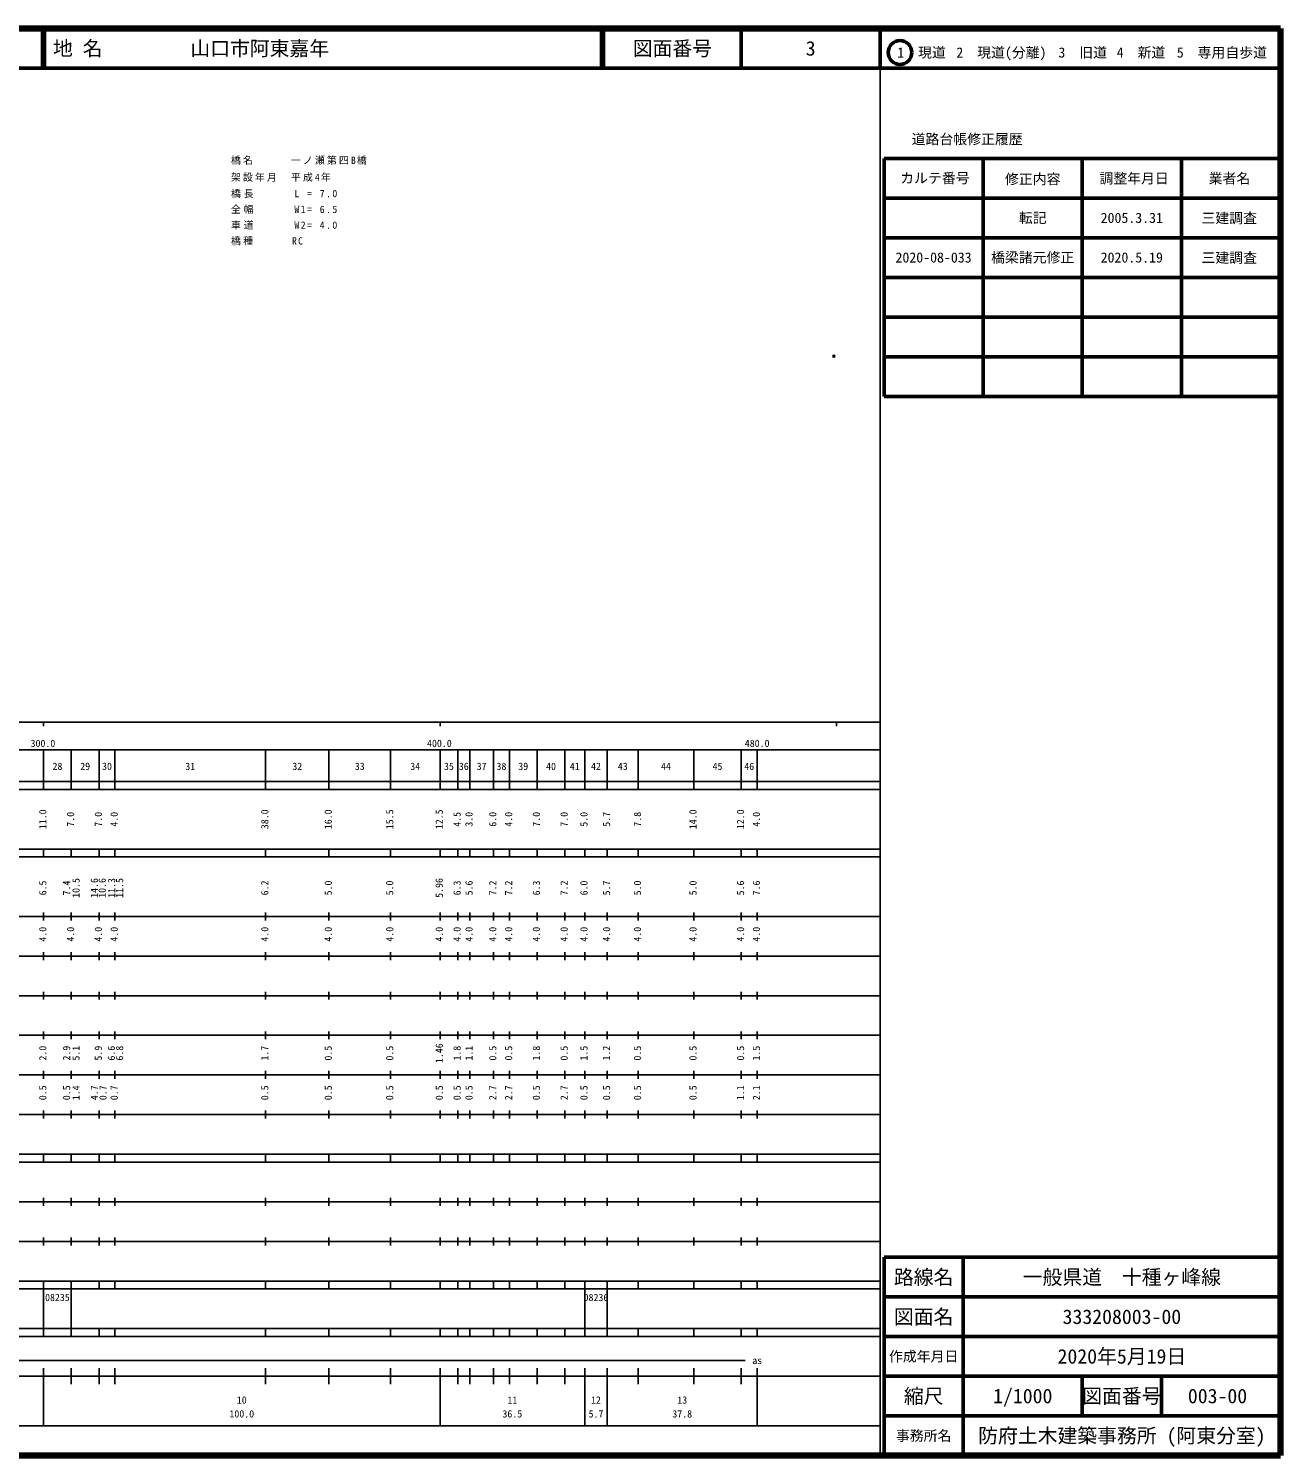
# Model space of a CAD drawing. Units: millimetres on the paper. Extents: x 40 to 680, y 20 to 380.
# Drawn here: x 364.2 to 680, y 20 to 380 of the extents above; entities that cross this region are included whole.
import ezdxf
from ezdxf.enums import TextEntityAlignment as Align

# ---------------------------------------------------------------- set-up
doc = ezdxf.new("R2010")
doc.units = ezdxf.units.MM
doc.header["$PDMODE"] = 32
doc.header["$PDSIZE"] = 0.5
for name, color, linetype in [('M-OTRS', 6, 'Continuous'), ('M-STR-HTXT', 7, 'Continuous'), ('M-TTL-TXT', 7, 'Continuous')]:
    doc.layers.add(name, color=color, linetype=linetype)
for name, color, linetype, lineweight in [('M-TTL', 2, 'Continuous', 140), ('M-TTL-BAND', 7, 'Continuous', 25), ('M-TTL-FRAM', 2, 'Continuous', 50), ('M-TTL-LINE', 7, 'Continuous', 50)]:
    doc.layers.add(name, color=color, linetype=linetype, lineweight=lineweight)
doc.styles.add('ＭＳ ゴシック', font='')
doc.styles.get('ＭＳ ゴシック').set_extended_font_data('MS Gothic')

msp = doc.modelspace()

# ---------------------------------------------------------------- linework, layer by layer
at = {"layer": 'M-OTRS'}
msp.add_point((567.364, 297.328), dxfattribs=at)
at = {"layer": 'M-TTL'}
for p, q in [((680, 380), (40, 380)), ((680, 20), (680, 380)), ((40, 20), (680, 20))]:
    msp.add_line(p, q, dxfattribs=at)
at = {"layer": 'M-TTL-BAND'}
for p, q in [((579, 20), (579, 370)), ((40, 205), (579, 205)), ((368, 205), (368, 204)), ((468, 205), (468, 204)), ((568, 205), (568, 204)), ((68, 198), (579, 198)), ((368, 188), (368, 198)), ((375, 188), (375, 198)), ((382, 188), (382, 198)), ((386, 188), (386, 198)), ((424, 188), (424, 198)), ((440, 188), (440, 198)), ((455.5, 188), (455.5, 198)), ((468, 188), (468, 198)), ((472.5, 188), (472.5, 198)), ((475.5, 188), (475.5, 198)), ((481.5, 188), (481.5, 198)), ((485.5, 188), (485.5, 198)), ((492.5, 188), (492.5, 198)), ((499.5, 188), (499.5, 198)), ((504.5, 188), (504.5, 198)), ((510.2, 188), (510.2, 198)), ((518, 188), (518, 198)), ((532, 188), (532, 198)), ((544, 188), (544, 198)), ((548, 188), (548, 198)), ((40, 190), (579, 190)), ((40, 188), (579, 188)), ((40, 173), (579, 173)), ((368, 171), (368, 173)), ((375, 171), (375, 173)), ((382, 171), (382, 173)), ((386, 171), (386, 173)), ((424, 171), (424, 173)), ((440, 171), (440, 173)), ((455.5, 171), (455.5, 173)), ((468, 171), (468, 173)), ((472.5, 171), (472.5, 173)), ((475.5, 171), (475.5, 173)), ((481.5, 171), (481.5, 173)), ((485.5, 171), (485.5, 173)), ((492.5, 171), (492.5, 173)), ((499.5, 171), (499.5, 173)), ((504.5, 171), (504.5, 173)), ((510.2, 171), (510.2, 173)), ((518, 171), (518, 173)), ((532, 171), (532, 173)), ((544, 171), (544, 173)), ((548, 171), (548, 173)), ((40, 171), (579, 171)), ((40, 156), (579, 156)), ((368, 155), (368, 157)), ((375, 155), (375, 157)), ((382, 155), (382, 157)), ((386, 155), (386, 157)), ((424, 155), (424, 157)), ((440, 155), (440, 157)), ((455.5, 155), (455.5, 157)), ((468, 155), (468, 157)), ((472.5, 155), (472.5, 157)), ((475.5, 155), (475.5, 157)), ((481.5, 155), (481.5, 157)), ((485.5, 155), (485.5, 157)), ((492.5, 155), (492.5, 157)), ((499.5, 155), (499.5, 157)), ((504.5, 155), (504.5, 157)), ((510.2, 155), (510.2, 157)), ((518, 155), (518, 157)), ((532, 155), (532, 157)), ((544, 155), (544, 157)), ((548, 155), (548, 157)), ((46, 146), (579, 146)), ((368, 145), (368, 147)), ((375, 145), (375, 147)), ((382, 145), (382, 147)), ((386, 145), (386, 147)), ((424, 145), (424, 147)), ((440, 145), (440, 147)), ((455.5, 145), (455.5, 147)), ((468, 145), (468, 147)), ((472.5, 145), (472.5, 147)), ((475.5, 145), (475.5, 147)), ((481.5, 145), (481.5, 147)), ((485.5, 145), (485.5, 147)), ((492.5, 145), (492.5, 147)), ((499.5, 145), (499.5, 147)), ((504.5, 145), (504.5, 147)), ((510.2, 145), (510.2, 147)), ((518, 145), (518, 147)), ((532, 145), (532, 147)), ((544, 145), (544, 147)), ((548, 145), (548, 147)), ((368, 135), (368, 137)), ((375, 135), (375, 137)), ((382, 135), (382, 137)), ((386, 135), (386, 137)), ((424, 135), (424, 137)), ((440, 135), (440, 137)), ((455.5, 135), (455.5, 137)), ((468, 135), (468, 137)), ((472.5, 135), (472.5, 137)), ((475.5, 135), (475.5, 137)), ((481.5, 135), (481.5, 137)), ((485.5, 135), (485.5, 137)), ((492.5, 135), (492.5, 137)), ((499.5, 135), (499.5, 137)), ((504.5, 135), (504.5, 137)), ((510.2, 135), (510.2, 137)), ((518, 135), (518, 137)), ((532, 135), (532, 137)), ((544, 135), (544, 137)), ((548, 135), (548, 137)), ((52, 136), (579, 136)), ((46, 126), (579, 126)), ((368, 125), (368, 127)), ((375, 125), (375, 127)), ((382, 125), (382, 127)), ((386, 125), (386, 127)), ((424, 125), (424, 127)), ((440, 125), (440, 127)), ((455.5, 125), (455.5, 127)), ((468, 125), (468, 127)), ((472.5, 125), (472.5, 127)), ((475.5, 125), (475.5, 127)), ((481.5, 125), (481.5, 127)), ((485.5, 125), (485.5, 127)), ((492.5, 125), (492.5, 127)), ((499.5, 125), (499.5, 127)), ((504.5, 125), (504.5, 127)), ((510.2, 125), (510.2, 127)), ((518, 125), (518, 127)), ((532, 125), (532, 127)), ((544, 125), (544, 127)), ((548, 125), (548, 127)), ((52, 116), (579, 116)), ((368, 115), (368, 117)), ((375, 115), (375, 117)), ((382, 115), (382, 117)), ((386, 115), (386, 117)), ((424, 115), (424, 117)), ((440, 115), (440, 117)), ((455.5, 115), (455.5, 117)), ((468, 115), (468, 117)), ((472.5, 115), (472.5, 117)), ((475.5, 115), (475.5, 117)), ((481.5, 115), (481.5, 117)), ((485.5, 115), (485.5, 117)), ((492.5, 115), (492.5, 117)), ((499.5, 115), (499.5, 117)), ((504.5, 115), (504.5, 117)), ((510.2, 115), (510.2, 117)), ((518, 115), (518, 117)), ((532, 115), (532, 117)), ((544, 115), (544, 117)), ((548, 115), (548, 117)), ((46, 106), (579, 106)), ((368, 105), (368, 107)), ((375, 105), (375, 107)), ((382, 105), (382, 107)), ((386, 105), (386, 107)), ((424, 105), (424, 107)), ((440, 105), (440, 107)), ((455.5, 105), (455.5, 107)), ((468, 105), (468, 107)), ((472.5, 105), (472.5, 107)), ((475.5, 105), (475.5, 107)), ((481.5, 105), (481.5, 107)), ((485.5, 105), (485.5, 107)), ((492.5, 105), (492.5, 107)), ((499.5, 105), (499.5, 107)), ((504.5, 105), (504.5, 107)), ((510.2, 105), (510.2, 107)), ((518, 105), (518, 107)), ((532, 105), (532, 107)), ((544, 105), (544, 107)), ((548, 105), (548, 107)), ((40, 96), (579, 96)), ((40, 94), (579, 94)), ((368, 94), (368, 96)), ((375, 94), (375, 96)), ((382, 94), (382, 96)), ((386, 94), (386, 96)), ((424, 94), (424, 96)), ((440, 94), (440, 96)), ((455.5, 94), (455.5, 96)), ((468, 94), (468, 96)), ((472.5, 94), (472.5, 96)), ((475.5, 94), (475.5, 96)), ((481.5, 94), (481.5, 96)), ((485.5, 94), (485.5, 96)), ((492.5, 94), (492.5, 96)), ((499.5, 94), (499.5, 96)), ((504.5, 94), (504.5, 96)), ((510.2, 94), (510.2, 96)), ((518, 94), (518, 96)), ((532, 94), (532, 96)), ((544, 94), (544, 96)), ((548, 94), (548, 96)), ((49, 84), (579, 84)), ((368, 83), (368, 85)), ((375, 83), (375, 85)), ((382, 83), (382, 85)), ((386, 83), (386, 85)), ((424, 83), (424, 85)), ((440, 83), (440, 85)), ((455.5, 83), (455.5, 85)), ((468, 83), (468, 85)), ((472.5, 83), (472.5, 85)), ((475.5, 83), (475.5, 85)), ((481.5, 83), (481.5, 85)), ((485.5, 83), (485.5, 85)), ((492.5, 83), (492.5, 85)), ((499.5, 83), (499.5, 85)), ((504.5, 83), (504.5, 85)), ((510.2, 83), (510.2, 85)), ((518, 83), (518, 85)), ((532, 83), (532, 85)), ((544, 83), (544, 85)), ((548, 83), (548, 85)), ((40, 74), (579, 74)), ((368, 73), (368, 75)), ((375, 73), (375, 75)), ((382, 73), (382, 75)), ((386, 73), (386, 75)), ((424, 73), (424, 75)), ((440, 73), (440, 75)), ((455.5, 73), (455.5, 75)), ((468, 73), (468, 75)), ((472.5, 73), (472.5, 75)), ((475.5, 73), (475.5, 75)), ((481.5, 73), (481.5, 75)), ((485.5, 73), (485.5, 75)), ((492.5, 73), (492.5, 75)), ((499.5, 73), (499.5, 75)), ((504.5, 73), (504.5, 75)), ((510.2, 73), (510.2, 75)), ((518, 73), (518, 75)), ((532, 73), (532, 75)), ((544, 73), (544, 75)), ((548, 73), (548, 75)), ((40, 64), (579, 64)), ((40, 62), (579, 62)), ((368, 62), (368, 64)), ((368, 52), (368, 62)), ((375, 62), (375, 64)), ((375, 52), (375, 62)), ((382, 62), (382, 64)), ((386, 62), (386, 64)), ((424, 62), (424, 64)), ((440, 62), (440, 64)), ((455.5, 62), (455.5, 64)), ((468, 62), (468, 64)), ((472.5, 62), (472.5, 64)), ((475.5, 62), (475.5, 64)), ((481.5, 62), (481.5, 64)), ((485.5, 62), (485.5, 64)), ((492.5, 62), (492.5, 64)), ((499.5, 62), (499.5, 64)), ((504.5, 62), (504.5, 64)), ((504.5, 52), (504.5, 62)), ((510.2, 62), (510.2, 64)), ((510.2, 52), (510.2, 62)), ((518, 62), (518, 64)), ((532, 62), (532, 64)), ((544, 62), (544, 64)), ((548, 62), (548, 64)), ((40, 52), (579, 52)), ((368, 50), (368, 52)), ((375, 50), (375, 52)), ((382, 50), (382, 52)), ((386, 50), (386, 52)), ((424, 50), (424, 52)), ((440, 50), (440, 52)), ((455.5, 50), (455.5, 52)), ((468, 50), (468, 52)), ((472.5, 50), (472.5, 52)), ((475.5, 50), (475.5, 52)), ((481.5, 50), (481.5, 52)), ((485.5, 50), (485.5, 52)), ((492.5, 50), (492.5, 52)), ((499.5, 50), (499.5, 52)), ((504.5, 50), (504.5, 52)), ((510.2, 50), (510.2, 52)), ((518, 50), (518, 52)), ((532, 50), (532, 52)), ((544, 50), (544, 52)), ((548, 50), (548, 52)), ((40, 50), (579, 50)), ((71, 44), (545, 44)), ((40, 40), (579, 40)), ((368, 27.5), (368, 42)), ((375, 38), (375, 42)), ((382, 38), (382, 42)), ((386, 38), (386, 42)), ((424, 38), (424, 42)), ((440, 38), (440, 42)), ((455.5, 38), (455.5, 42)), ((468, 27.5), (468, 42)), ((472.5, 38), (472.5, 42)), ((475.5, 38), (475.5, 42)), ((481.5, 38), (481.5, 42)), ((485.5, 38), (485.5, 42)), ((492.5, 38), (492.5, 42)), ((499.5, 38), (499.5, 42)), ((504.5, 27.5), (504.5, 42)), ((510.2, 27.5), (510.2, 42)), ((518, 38), (518, 42)), ((532, 38), (532, 42)), ((544, 38), (544, 42)), ((548, 27.5), (548, 42)), ((68, 27.5), (579, 27.5))]:
    msp.add_line(p, q, dxfattribs=at)
at = {"layer": 'M-TTL-FRAM'}
for p, q in [((580, 347.197), (580, 287.197)), ((580, 347.197), (680, 347.197)), ((580, 287.197), (680, 287.197)), ((680, 70), (580, 70)), ((580, 70), (580, 20))]:
    msp.add_line(p, q, dxfattribs=at)
at = {"layer": 'M-TTL-LINE'}
for p, q in [((367.75, 380), (367.75, 370)), ((368.25, 380), (368.25, 370)), ((508.747, 380), (508.747, 370)), ((509.247, 380), (509.247, 370)), ((543.997, 380), (543.997, 370)), ((579, 380), (579, 370)), ((40, 370), (680, 370)), ((605, 347.197), (605, 287.197)), ((630, 347.197), (630, 287.197)), ((655, 347.197), (655, 287.197)), ((580, 337.197), (680, 337.197)), ((580, 327.197), (680, 327.197)), ((580, 317.197), (680, 317.197)), ((580, 307.197), (680, 307.197)), ((580, 297.197), (680, 297.197)), ((600, 70), (600, 20)), ((680, 60), (580, 60)), ((680, 50), (580, 50)), ((680, 40), (580, 40)), ((630, 40), (630, 30)), ((650, 40), (650, 30)), ((680, 30), (580, 30))]:
    msp.add_line(p, q, dxfattribs=at)
msp.add_circle((584.031, 373.958), 3, dxfattribs=at)

# ---------------------------------------------------------------- texts
at = {"layer": 'M-STR-HTXT', "char_height": 1.833, "attachment_point": 7, "style": 'ＭＳ ゴシック'}
for s, insert in [('\\T1.21;橋名\u3000\u3000\u3000一ノ瀬第四B橋', (415.269, 345.634)), ('\\T1.21;架設年月\u3000平成4年', (415.269, 341.339)), ('\\T1.28;橋長\u3000\u3000\u3000L\\~=\\~7.0', (415.269, 337.24)), ('\\T1.28;全幅\u3000\u3000\u3000W1=\\~6.5', (415.269, 333.26)), ('\\T1.28;車道\u3000\u3000\u3000W2=\\~4.0', (415.269, 329.28)), ('\\T1.23;橋種\u3000\u3000\u3000RC', (415.269, 325.3))]:
    msp.add_mtext(s, dxfattribs=dict(at, insert=insert))
at = {"layer": 'M-TTL-BAND', "style": 'ＭＳ ゴシック'}
for s, p in [('300.0', (367.844, 198.195)), ('400.0', (467.844, 198.195)), ('480.0', (548, 198.195)), ('28', (371.5, 192.405)), ('29', (378.5, 192.405)), ('30', (384, 192.405)), ('31', (405, 192.405)), ('32', (432, 192.405)), ('33', (447.75, 192.405)), ('34', (461.75, 192.405)), ('35', (470.25, 192.405)), ('36', (474, 192.405)), ('37', (478.5, 192.405)), ('38', (483.5, 192.405)), ('39', (489, 192.405)), ('40', (496, 192.405)), ('41', (502, 192.405)), ('42', (507.35, 192.405)), ('43', (514.1, 192.405)), ('44', (525, 192.405)), ('45', (538, 192.405)), ('46', (546, 192.405)), ('as', (548, 42.5)), ('10', (418, 32.523)), ('11', (486.25, 32.523)), ('12', (507.35, 32.523)), ('13', (529.1, 32.523)), ('100.0', (418, 29.033)), ('36.5', (486.25, 29.033)), ('5.7', (507.35, 29.033)), ('37.8', (529.1, 29.033))]:
    msp.add_text(s, height=1.833, dxfattribs=at).set_placement(p, align=Align.BOTTOM_CENTER)
for s, p in [('11.0', (369.263, 180.5)), ('7.0', (376.263, 180.5)), ('7.0', (383.263, 180.5)), ('4.0', (387.263, 180.5)), ('38.0', (425.263, 180.5)), ('16.0', (441.263, 180.5)), ('15.5', (456.763, 180.5)), ('12.5', (469.263, 180.5)), ('4.5', (473.763, 180.5)), ('3.0', (476.763, 180.5)), ('6.0', (482.763, 180.5)), ('4.0', (486.763, 180.5)), ('7.0', (493.763, 180.5)), ('7.0', (500.763, 180.5)), ('5.0', (505.763, 180.5)), ('5.7', (511.463, 180.5)), ('7.8', (519.263, 180.5)), ('14.0', (533.263, 180.5)), ('12.0', (545.263, 180.5)), ('4.0', (549.263, 180.5)), ('6.5', (369.263, 163.174)), ('7.4', (375.263, 163.174)), ('10.5', (377.633, 163.174)), ('14.6', (382.263, 163.174)), ('10.6', (384.247, 163.174)), ('11.3', (386.629, 163.174)), ('11.5', (388.633, 163.174)), ('6.2', (425.263, 163.174)), ('5.0', (441.263, 163.174)), ('5.0', (456.763, 163.174)), ('5.96', (469.263, 163.174)), ('6.3', (473.763, 163.174)), ('5.6', (476.763, 163.174)), ('7.2', (482.763, 163.174)), ('7.2', (486.763, 163.174)), ('6.3', (493.763, 163.174)), ('7.2', (500.763, 163.174)), ('6.0', (505.763, 163.174)), ('5.7', (511.463, 163.174)), ('5.0', (519.263, 163.174)), ('5.0', (533.263, 163.174)), ('5.6', (545.263, 163.174)), ('7.6', (549.263, 163.174)), ('4.0', (369.263, 151.5)), ('4.0', (376.263, 151.5)), ('4.0', (383.263, 151.5)), ('4.0', (387.263, 151.5)), ('4.0', (425.263, 151.5)), ('4.0', (441.263, 151.5)), ('4.0', (456.763, 151.5)), ('4.0', (469.263, 151.5)), ('4.0', (473.763, 151.5)), ('4.0', (476.763, 151.5)), ('4.0', (482.763, 151.5)), ('4.0', (486.763, 151.5)), ('4.0', (493.763, 151.5)), ('4.0', (500.763, 151.5)), ('4.0', (505.763, 151.5)), ('4.0', (511.463, 151.5)), ('4.0', (519.263, 151.5)), ('4.0', (533.263, 151.5)), ('4.0', (545.263, 151.5)), ('4.0', (549.263, 151.5)), ('2.0', (369.263, 121.5)), ('2.9', (375.263, 121.5)), ('5.1', (377.633, 121.5)), ('5.9', (383.263, 121.5)), ('6.6', (386.557, 121.5)), ('6.8', (388.633, 121.5)), ('1.7', (425.263, 121.5)), ('0.5', (441.263, 121.5)), ('0.5', (456.763, 121.5)), ('1.46', (469.263, 121.5)), ('1.8', (473.763, 121.5)), ('1.1', (476.763, 121.5)), ('0.5', (482.763, 121.5)), ('0.5', (486.763, 121.5)), ('1.8', (493.763, 121.5)), ('0.5', (500.763, 121.5)), ('1.5', (505.763, 121.5)), ('1.2', (511.463, 121.5)), ('0.5', (519.263, 121.5)), ('0.5', (533.263, 121.5)), ('0.5', (545.263, 121.5)), ('1.5', (549.263, 121.5)), ('0.5', (369.263, 111.5)), ('0.5', (375.263, 111.5)), ('1.4', (377.633, 111.5)), ('4.7', (382.263, 111.5)), ('0.7', (384.445, 111.5)), ('0.7', (387.263, 111.5)), ('0.5', (425.263, 111.5)), ('0.5', (441.263, 111.5)), ('0.5', (456.763, 111.5)), ('0.5', (469.263, 111.5)), ('0.5', (473.763, 111.5)), ('0.5', (476.763, 111.5)), ('2.7', (482.763, 111.5)), ('2.7', (486.763, 111.5)), ('0.5', (493.763, 111.5)), ('2.7', (500.763, 111.5)), ('0.5', (505.763, 111.5)), ('0.5', (511.463, 111.5)), ('0.5', (519.263, 111.5)), ('0.5', (533.263, 111.5)), ('1.1', (545.263, 111.5)), ('2.1', (549.263, 111.5))]:
    msp.add_text(s, height=1.833, rotation=90, dxfattribs=at).set_placement(p, align=Align.BOTTOM_CENTER)
for s, p in [('08235', (368.375, 58.405)), ('08236', (504.225, 58.405))]:
    msp.add_text(s, height=1.833, dxfattribs=at).set_placement(p, align=Align.BOTTOM_LEFT)
at = {"layer": 'M-TTL-TXT', "style": 'ＭＳ ゴシック'}
for s, p in [('地 名', (370.38, 375)), ('山口市阿東嘉年', (405.024, 375))]:
    msp.add_text(s, height=3.666, dxfattribs=at).set_placement(p, align=Align.MIDDLE_LEFT)
for s, height, p in [('図面番号', 3.666, (526.622, 375)), ('3', 3.666, (561.497, 375)), ('1\u3000現道', 2.566, (589.448, 373.958)), ('2\u3000現道(分離)', 2.566, (609.619, 373.958)), ('3\u3000旧道', 2.566, (630.121, 373.958)), ('4\u3000新道', 2.566, (644.824, 373.958)), ('5\u3000専用自歩道', 2.566, (665.228, 373.958)), ('道路台帳修正履歴', 2.566, (600.968, 352.113)), ('カルテ番号', 2.566, (592.839, 342.277)), ('修正内容', 2.566, (617.509, 342.023)), ('調整年月日', 2.566, (643.089, 342.197)), ('業者名', 2.566, (667.134, 342.197)), ('転記', 2.566, (617.5, 332.245)), ('2005.3.31', 2.566, (642.5, 332.245)), ('三建調査', 2.566, (667.077, 332.189)), ('2020-08-033', 2.566, (592.5, 322.245)), ('橋梁諸元修正', 2.566, (617.5, 322.245)), ('2020.5.19', 2.566, (642.5, 322.245)), ('三建調査', 2.566, (667.077, 322.189)), ('路線名', 3.666, (590, 65)), ('路線名', 3.666, (590, 65)), ('一般県道\u3000十種ヶ峰線', 3.666, (640, 65)), ('図面名', 3.666, (590, 55)), ('図面名', 3.666, (590, 55)), ('333208003-00', 3.666, (640, 55)), ('2020年5月19日', 3.666, (640, 45)), ('作成年月日', 2.566, (590, 45)), ('作成年月日', 2.566, (590, 45)), ('縮尺', 3.666, (590, 35)), ('縮尺', 3.666, (590, 35)), ('1/1000', 3.666, (615, 35)), ('図面番号', 3.666, (640, 35)), ('図面番号', 3.666, (640, 35)), ('003-00', 3.666, (664.125, 35)), ('事務所名', 2.566, (590, 25)), ('事務所名', 2.566, (590, 25)), ('防府土木建築事務所 (阿東分室)', 3.666, (640, 25))]:
    msp.add_text(s, height=height, dxfattribs=at).set_placement(p, align=Align.MIDDLE_CENTER)

doc.saveas('drawing.dxf')
